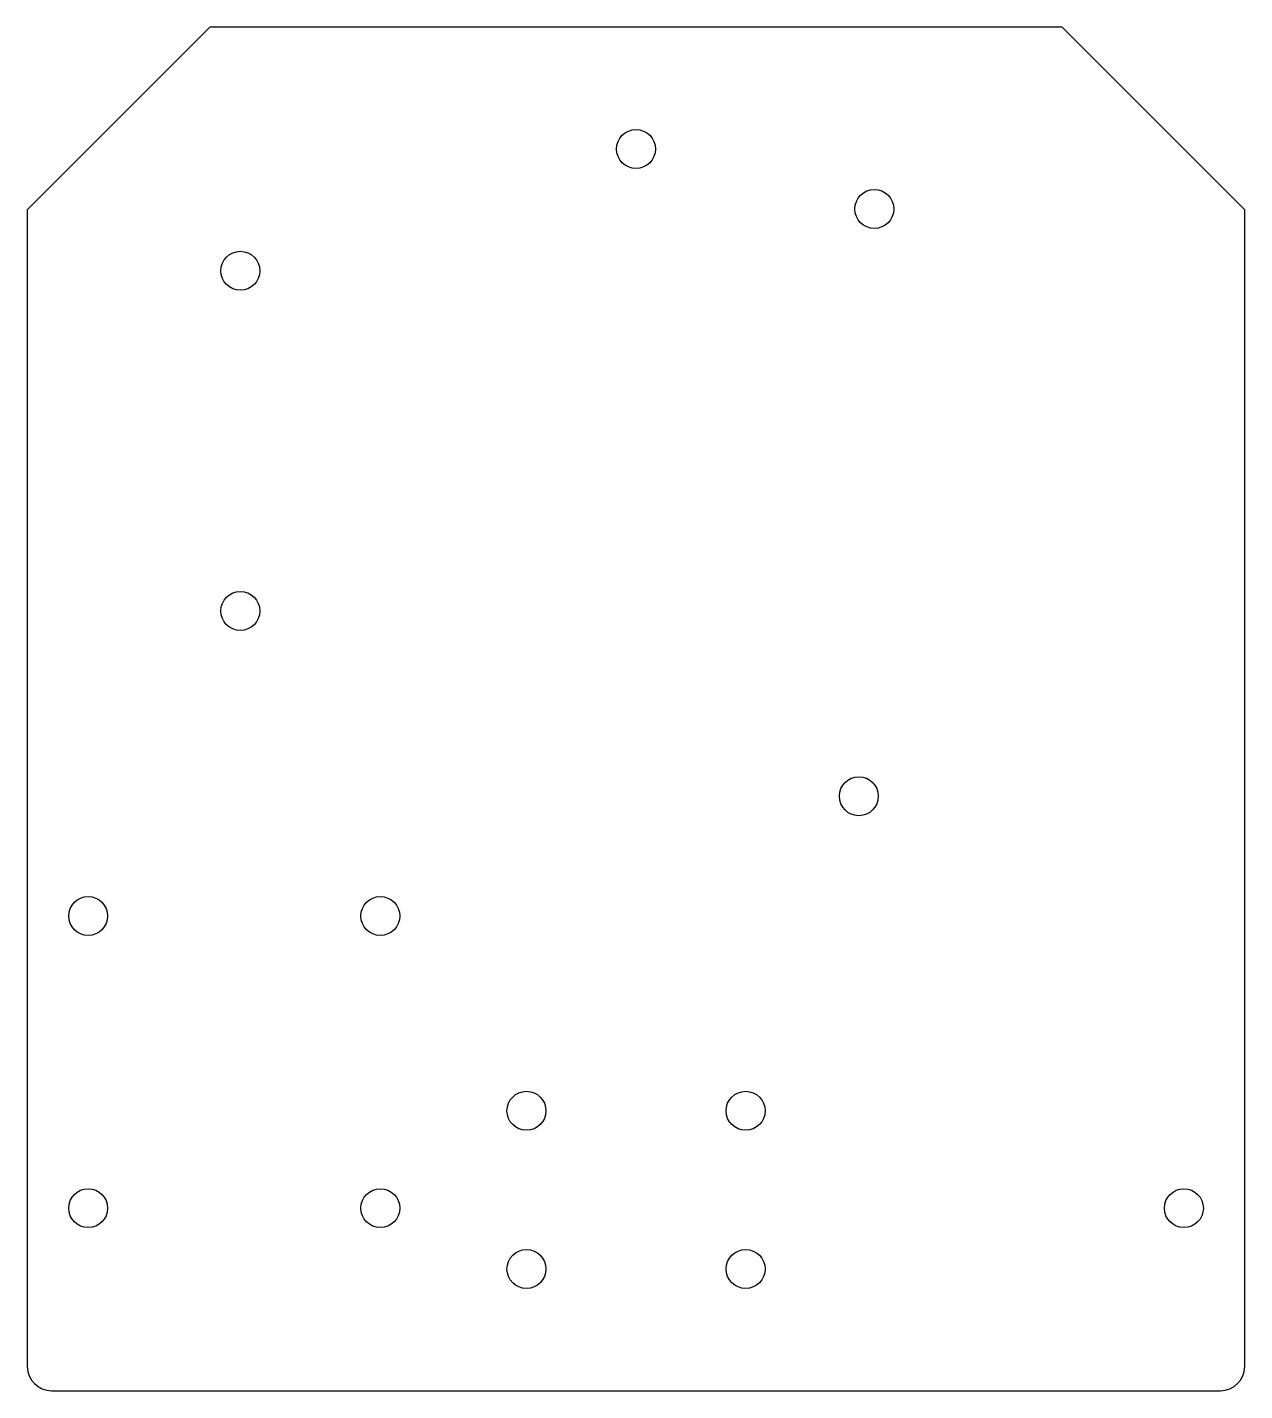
# Model space of a CAD drawing. Header units: millimetres. Extents: x 52 to 152, y 105 to 217.
import ezdxf

# ---------------------------------------------------------------- set-up
doc = ezdxf.new("R2010")
doc.units = ezdxf.units.MM

msp = doc.modelspace()

# ---------------------------------------------------------------- linework, layer by layer
at = {"color": 7, "linetype": 'Continuous', "lineweight": 25}
for p, q in [((51.85, 201.73), (66.85, 216.73)), ((136.85, 216.73), (66.85, 216.73)), ((136.85, 216.73), (151.85, 201.73)), ((51.85, 201.73), (51.85, 106.73)), ((151.85, 106.73), (151.85, 201.73)), ((53.85, 104.73), (149.85, 104.73))]:
    msp.add_line(p, q, dxfattribs=at)
for centre in [(101.85, 206.73), (121.42, 201.81), (69.35, 196.73), (69.35, 168.79), (120.15, 153.57), (56.85, 143.73), (80.85, 143.73), (92.85, 127.73), (110.85, 127.73), (56.85, 119.73), (80.85, 119.73), (146.85, 119.73), (92.85, 114.73), (110.85, 114.73)]:
    msp.add_circle(centre, 1.6, dxfattribs=at)
for centre, start, end in [((53.85, 106.73), 180, 270), ((149.85, 106.73), 270, 0)]:
    msp.add_arc(centre, 2, start, end, dxfattribs=at)

doc.saveas('drawing.dxf')
